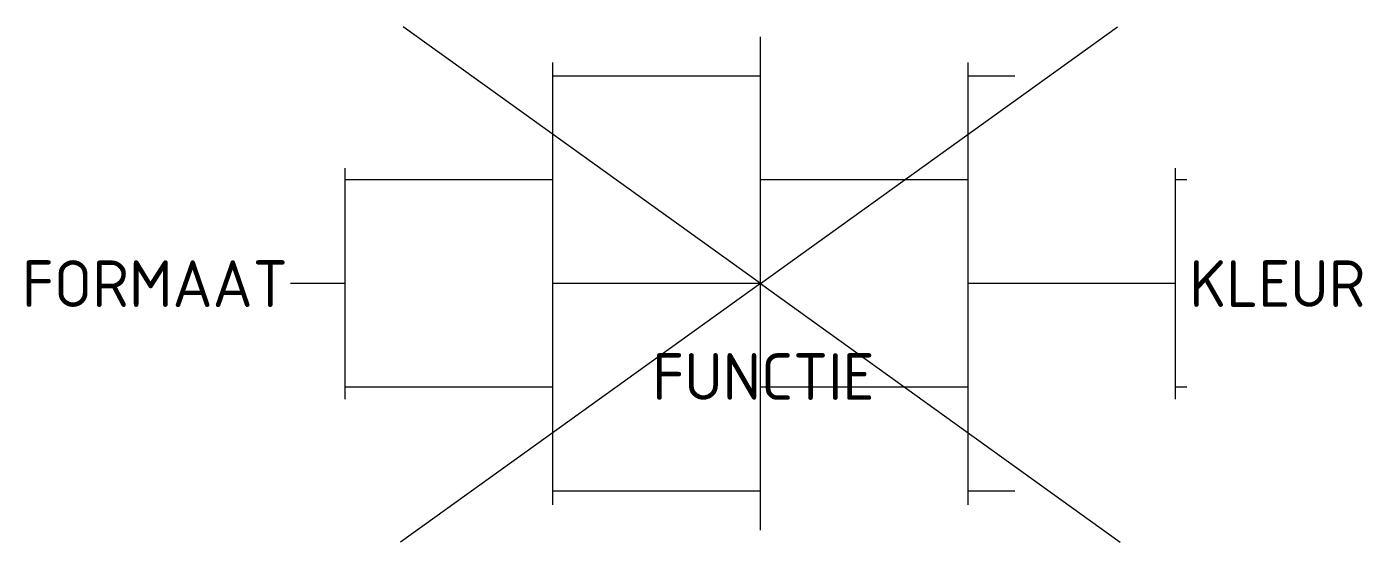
# Model space of a CAD drawing. Extents: x -28.3 to 23.2, y -10 to 9.9.
import ezdxf
from ezdxf.enums import TextEntityAlignment as Align

# ---------------------------------------------------------------- set-up
doc = ezdxf.new("R2010")
doc.units = 0
doc.styles.add('NLCS-ISO', font='NLCS-ISO.ttf')

msp = doc.modelspace()

# ---------------------------------------------------------------- linework, layer by layer
at = {"ltscale": 0.1}
for q in [(-13.764, 9.91), (13.764, 9.91), (-13.859, -9.977), (13.859, -9.977)]:
    msp.add_line((0, 0), q, dxfattribs=at)
for p, q in [((0, -9.513), (0, 9.513)), ((-8, -8.534), (-8, 8.534)), ((8, -8.534), (8, 8.534)), ((0, 8), (-8, 8)), ((9.798, 8), (8, 8)), ((0, -7.504), (0, 7.504)), ((-16, -4.453), (-16, 4.453)), ((16, -4.453), (16, 4.453)), ((-8, 4), (-16, 4)), ((8, 4), (0, 4)), ((16.428, 4), (16, 4)), ((-16, 0), (-18.106, 0)), ((0, 0), (-8, 0)), ((16, 0), (8, 0)), ((-8, -4), (-16, -4)), ((8, -4), (0, -4)), ((16.428, -4), (16, -4)), ((0, -8), (-8, -8)), ((9.798, -8), (8, -8))]:
    msp.add_line(p, q)

# ---------------------------------------------------------------- texts
at = {"style": 'NLCS-ISO'}
msp.add_attdef('FORMAAT', text='200x200', height=1.8, dxfattribs=at).set_placement((-18.206, 0), align=Align.MIDDLE_RIGHT)
msp.add_attdef('KLEUR', text='G', height=1.8, dxfattribs=at).set_placement((16.528, 0), align=Align.MIDDLE_LEFT)
at = {"style": 'NLCS-ISO', "flags": 1}
msp.add_attdef('FUNCTIE', text='', height=1.8, dxfattribs=at).set_placement((0.116, -3.585), align=Align.MIDDLE_CENTER)

doc.saveas('drawing.dxf')
